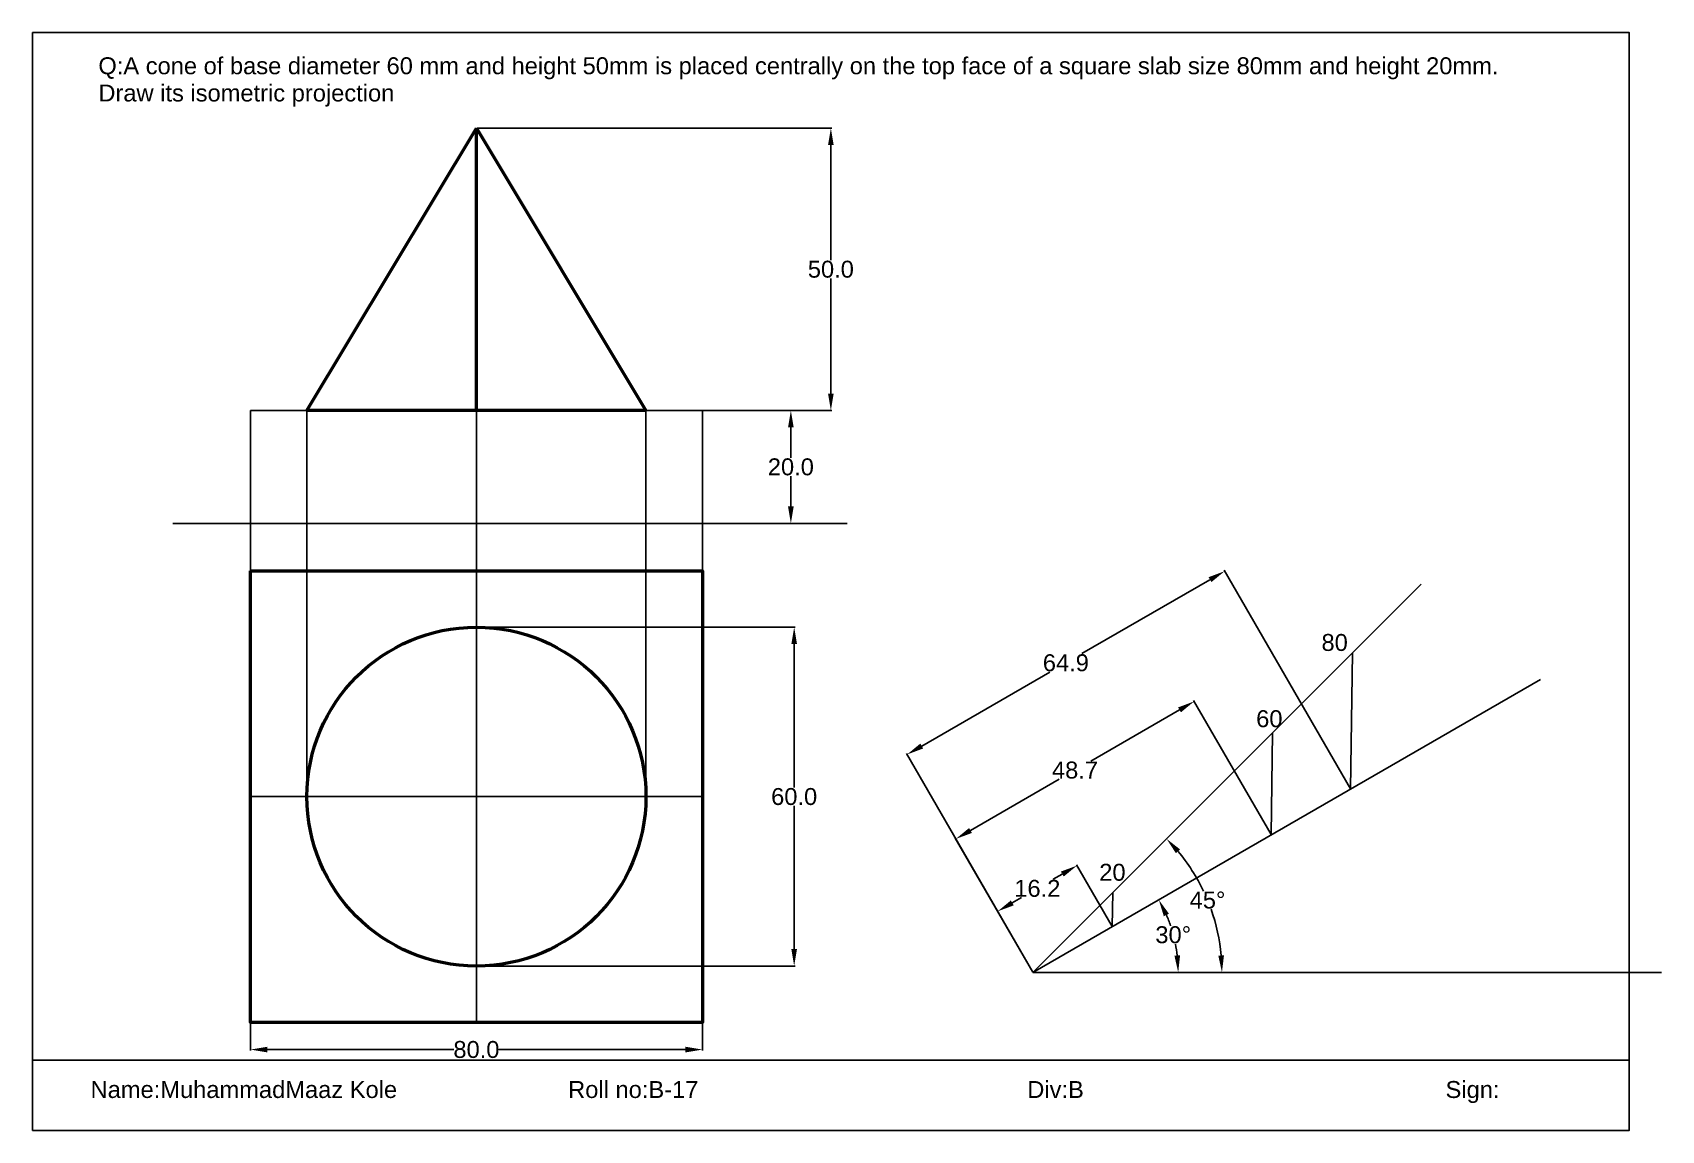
# Paper-space layout 'Layout2' of a CAD drawing. Header units: inches, sheet in millimetres. Extents: x 3 to 292, y 4 to 198.
import ezdxf

# ---------------------------------------------------------------- set-up
doc = ezdxf.new("R2010")
doc.units = ezdxf.units.IN
doc.header["$MEASUREMENT"] = 0
doc.styles.get("Standard").update_dxf_attribs({"font": 'arial.ttf'})
doc.dimstyles.get("Standard").update_dxf_attribs({"dimtxt": 3, "dimasz": 3, "dimexe": 0.18, "dimexo": 0.0625, "dimgap": 0.09, "dimtad": 0, "dimtih": 1, "dimtoh": 1, "dimdec": 1, "dimzin": 0, "dimdsep": 46, "dimtxsty": 'Standard', "dimcen": 0.09, "dimadec": 0, "dimazin": 0, "dimtfac": 1, "dimtdec": 1, "dimtofl": 0, "dimtmove": 0, "dimatfit": 3, "dimfxl": 1, "dimtolj": 1, "dimtzin": 0, "dimarcsym": 0})

# ---------------------------------------------------------------- blocks, each defined once
blk = doc.blocks.new('*D3')
at = {"color": 0, "lineweight": -2, "transparency": 16777216}
for p, q in [((121.87, 131.07), (137.65, 131.07)), ((137.47, 128.07), (137.47, 122.69)), ((137.47, 114.07), (137.47, 119.45)), ((121.87, 111.07), (137.65, 111.07))]:
    blk.add_line(p, q, dxfattribs=at)
at = {"color": 0, "transparency": 16777216}
for points in [[(136.97, 128.07), (137.97, 128.07), (137.47, 131.07)], [(136.97, 114.07), (137.97, 114.07), (137.47, 111.07)]]:
    blk.add_solid(points, dxfattribs=at)
at = {"layer": 'Defpoints', "color": 0, "transparency": 16777216}
for p in [(121.81, 131.07), (121.81, 111.07), (137.47, 111.07)]:
    blk.add_point(p, dxfattribs=at)
at = {"color": 0, "transparency": 16777216, "insert": (137.47, 121.07), "char_height": 3, "attachment_point": 5}
blk.add_mtext('\\A1;20.0', dxfattribs=at)
blk = doc.blocks.new('*D4')
at = {"color": 0, "lineweight": -2, "transparency": 16777216}
for p, q in [((81.87, 181.07), (144.73, 181.07)), ((144.55, 178.07), (144.55, 157.69)), ((144.55, 134.07), (144.55, 154.45)), ((81.87, 131.07), (144.73, 131.07))]:
    blk.add_line(p, q, dxfattribs=at)
at = {"color": 0, "transparency": 16777216}
for points in [[(144.05, 178.07), (145.05, 178.07), (144.55, 181.07)], [(144.05, 134.07), (145.05, 134.07), (144.55, 131.07)]]:
    blk.add_solid(points, dxfattribs=at)
at = {"layer": 'Defpoints', "color": 0, "transparency": 16777216}
for p in [(81.81, 181.07), (144.55, 181.07), (81.81, 131.07)]:
    blk.add_point(p, dxfattribs=at)
at = {"color": 0, "transparency": 16777216, "insert": (144.55, 156.07), "char_height": 3, "attachment_point": 5}
blk.add_mtext('\\A1;50.0', dxfattribs=at)
blk = doc.blocks.new('*D5')
at = {"color": 0, "lineweight": -2, "transparency": 16777216}
for p, q in [((41.81, 24.53), (41.81, 17.72)), ((121.81, 24.53), (121.81, 17.72)), ((44.81, 17.9), (77.83, 17.9)), ((118.81, 17.9), (85.8, 17.9))]:
    blk.add_line(p, q, dxfattribs=at)
at = {"color": 0, "transparency": 16777216}
for points in [[(44.81, 18.4), (44.81, 17.4), (41.81, 17.9)], [(118.81, 18.4), (118.81, 17.4), (121.81, 17.9)]]:
    blk.add_solid(points, dxfattribs=at)
at = {"layer": 'Defpoints', "color": 0, "transparency": 16777216}
for p in [(41.81, 24.59), (121.81, 24.59), (121.81, 17.9)]:
    blk.add_point(p, dxfattribs=at)
at = {"color": 0, "transparency": 16777216, "insert": (81.81, 17.9), "char_height": 3, "attachment_point": 5}
blk.add_mtext('\\A1;80.0', dxfattribs=at)
blk = doc.blocks.new('*D6')
at = {"color": 0, "lineweight": -2, "transparency": 16777216}
for p, q in [((81.87, 92.69), (138.24, 92.69)), ((138.06, 89.69), (138.06, 64.31)), ((138.06, 35.69), (138.06, 61.07)), ((81.87, 32.69), (138.24, 32.69))]:
    blk.add_line(p, q, dxfattribs=at)
at = {"color": 0, "transparency": 16777216}
for points in [[(137.56, 89.69), (138.56, 89.69), (138.06, 92.69)], [(137.56, 35.69), (138.56, 35.69), (138.06, 32.69)]]:
    blk.add_solid(points, dxfattribs=at)
at = {"layer": 'Defpoints', "color": 0, "transparency": 16777216}
for p in [(81.81, 92.69), (81.81, 32.69), (138.06, 32.69)]:
    blk.add_point(p, dxfattribs=at)
at = {"color": 0, "transparency": 16777216, "insert": (138.06, 62.69), "char_height": 3, "attachment_point": 5}
blk.add_mtext('\\A1;60.0', dxfattribs=at)
blk = doc.blocks.new('*D7')
at = {"color": 0, "lineweight": -2, "transparency": 16777216}
for p, q in [((194.33, 39.72), (188.03, 50.64)), ((185.52, 48.98), (183.91, 48.05)), ((176.67, 43.88), (178.29, 44.81)), ((180.29, 31.62), (173.99, 42.53))]:
    blk.add_line(p, q, dxfattribs=at)
at = {"color": 0, "transparency": 16777216}
for points in [[(185.27, 49.42), (185.77, 48.55), (188.12, 50.48)], [(176.42, 44.31), (176.92, 43.44), (174.08, 42.38)]]:
    blk.add_solid(points, dxfattribs=at)
at = {"layer": 'Defpoints', "color": 0, "transparency": 16777216}
for p in [(188.12, 50.48), (194.36, 39.67), (180.32, 31.56)]:
    blk.add_point(p, dxfattribs=at)
at = {"color": 0, "transparency": 16777216, "insert": (181.1, 46.43), "char_height": 3, "attachment_point": 5}
blk.add_mtext('\\A1;16.2', dxfattribs=at)
blk = doc.blocks.new('*D8')
at = {"color": 0, "lineweight": -2, "transparency": 16777216}
for p, q in [((206.27, 78.06), (190.58, 69)), ((222.48, 55.97), (208.77, 79.71)), ((169.27, 56.7), (184.96, 65.76)), ((180.29, 31.62), (166.58, 55.35))]:
    blk.add_line(p, q, dxfattribs=at)
at = {"color": 0, "transparency": 16777216}
for points in [[(206.02, 78.49), (206.52, 77.62), (208.86, 79.56)], [(169.02, 57.13), (169.52, 56.26), (166.67, 55.2)]]:
    blk.add_solid(points, dxfattribs=at)
at = {"layer": 'Defpoints', "color": 0, "transparency": 16777216}
for p in [(208.86, 79.56), (222.51, 55.92), (180.32, 31.56)]:
    blk.add_point(p, dxfattribs=at)
at = {"color": 0, "transparency": 16777216, "insert": (187.77, 67.38), "char_height": 3, "attachment_point": 5}
blk.add_mtext('\\A1;48.7', dxfattribs=at)
blk = doc.blocks.new('*D9')
at = {"color": 0, "lineweight": -2, "transparency": 16777216}
for p, q in [((211.66, 101.11), (188.96, 88.01)), ((236.51, 64.08), (214.17, 102.77)), ((160.64, 71.65), (183.34, 84.76)), ((180.29, 31.62), (157.95, 70.31))]:
    blk.add_line(p, q, dxfattribs=at)
at = {"color": 0, "transparency": 16777216}
for points in [[(211.41, 101.55), (211.91, 100.68), (214.26, 102.61)], [(160.39, 72.09), (160.89, 71.22), (158.04, 70.15)]]:
    blk.add_solid(points, dxfattribs=at)
at = {"layer": 'Defpoints', "color": 0, "transparency": 16777216}
for p in [(214.26, 102.61), (236.54, 64.02), (180.32, 31.56)]:
    blk.add_point(p, dxfattribs=at)
at = {"color": 0, "transparency": 16777216, "insert": (186.15, 86.38), "char_height": 3, "attachment_point": 5}
blk.add_mtext('\\A1;64.9', dxfattribs=at)
blk = doc.blocks.new('*D10')
at = {"color": 0, "lineweight": -2, "transparency": 16777216}
for start, end in [(18.7783, 23.3136), (6.6864, 11.2874)]:
    blk.add_arc((180.32, 31.56), 25.72, start, end, dxfattribs=at)
at = {"color": 0, "transparency": 16777216}
for points in [[(203.49, 41.52), (204.39, 41.97), (202.6, 44.42)], [(206.37, 34.59), (205.37, 34.53), (206.04, 31.56)]]:
    blk.add_solid(points, dxfattribs=at)
at = {"layer": 'Defpoints', "color": 0, "transparency": 16777216}
for p in [(270.16, 83.43), (205.65, 36.03), (180.32, 31.56), (180.32, 31.56), (291.57, 31.56)]:
    blk.add_point(p, dxfattribs=at)
at = {"color": 0, "transparency": 16777216, "insert": (205.16, 38.22), "char_height": 3, "attachment_point": 5}
blk.add_mtext('\\A1;30°', dxfattribs=at)
blk = doc.blocks.new('*D11')
at = {"color": 0, "lineweight": -2, "transparency": 16777216}
for start, end in [(25.5293, 39.8606), (5.1394, 19.5357)]:
    blk.add_arc((180.32, 31.56), 33.46, start, end, dxfattribs=at)
at = {"color": 0, "transparency": 16777216}
for points in [[(205.63, 52.67), (206.37, 53.34), (203.98, 55.22)], [(214.14, 34.58), (213.14, 34.54), (213.78, 31.56)]]:
    blk.add_solid(points, dxfattribs=at)
at = {"layer": 'Defpoints', "color": 0, "transparency": 16777216}
for p in [(236.89, 88.13), (212.64, 40.22), (180.32, 31.56), (180.32, 31.56), (291.57, 31.56)]:
    blk.add_point(p, dxfattribs=at)
at = {"color": 0, "transparency": 16777216, "insert": (211.23, 44.36), "char_height": 3, "attachment_point": 5}
blk.add_mtext('\\A1;45°', dxfattribs=at)

psp = doc.layouts.new('Layout2')

# ---------------------------------------------------------------- linework, layer by layer
at = {"lineweight": 50}
for p, q in [((51.81, 131.07), (81.81, 181.07)), ((81.81, 131.07), (81.81, 181.07)), ((81.81, 181.07), (111.81, 131.07)), ((111.81, 131.07), (51.81, 131.07))]:
    psp.add_line(p, q, dxfattribs=at)
for p, q in [((121.81, 131.07), (41.81, 131.07)), ((41.81, 131.07), (41.81, 111.07)), ((51.81, 111.07), (51.81, 131.07)), ((81.81, 111.07), (81.81, 131.07)), ((111.81, 111.07), (111.81, 131.07)), ((121.81, 111.07), (121.81, 131.07)), ((28.06, 111.07), (147.45, 111.07)), ((41.81, 102.69), (41.81, 111.07)), ((51.81, 62.69), (51.81, 111.07)), ((81.81, 102.69), (81.81, 111.07)), ((111.81, 62.69), (111.81, 111.07)), ((121.81, 102.69), (121.81, 111.07)), ((81.81, 102.69), (81.81, 22.69)), ((180.32, 31.56), (249.05, 100.29)), ((180.32, 31.56), (236.89, 88.13)), ((236.89, 88.13), (236.54, 64.02)), ((180.32, 31.56), (270.16, 83.43)), ((180.32, 31.56), (222.75, 73.99)), ((222.75, 73.99), (222.51, 55.92)), ((121.81, 62.69), (41.81, 62.69)), ((180.32, 31.56), (194.46, 45.7)), ((194.46, 45.7), (194.36, 39.67)), ((180.32, 31.56), (291.57, 31.56)), ((3.25, 16), (285.89, 16))]:
    psp.add_line(p, q)
psp.add_lwpolyline([(3.25, 197.99), (285.89, 197.99), (285.89, 3.58), (3.25, 3.58)], close=True)
psp.add_lwpolyline([(41.81, 102.69), (121.81, 102.69), (121.81, 22.69), (41.81, 22.69)], close=True, dxfattribs=at)
psp.add_circle((81.81, 62.69), 30, dxfattribs=at)

# ---------------------------------------------------------------- texts
for s, p in [('Q:A cone of base diameter 60 mm and height 50mm is placed centrally on the top face of a square slab size 80mm and height 20mm.', (14.89, 190.61)), ('Draw its isometric projection', (14.89, 185.79)), ('80', (231.4, 88.49)), ('60', (219.84, 74.99)), ('20', (192.06, 47.8))]:
    psp.add_text(s, height=3).set_placement(p)
at = {"lineweight": -3}
psp.add_text('Name:MuhammadMaaz Kole                          Roll no:B-17                                                  Div:B                                                       Sign:', height=3, dxfattribs=at).set_placement((13.51, 9.33))

# ---------------------------------------------------------------- dimensions: what is measured, and where the dimension line sits
for base, p1, p2, picture, middle in [((144.55, 181.07), (81.81, 131.07), (81.81, 181.07), '*D4', (144.55, 156.07)), ((137.47, 111.07), (121.81, 131.07), (121.81, 111.07), '*D3', (137.47, 121.07)), ((138.06, 32.69), (81.81, 92.69), (81.81, 32.69), '*D6', (138.06, 62.69))]:
    dim = psp.add_linear_dim(base=base, p1=p1, p2=p2, angle=90, dimstyle='Standard')
    dim.commit()
    dim.dimension.update_dxf_attribs({"geometry": picture, "text_midpoint": middle})
for p2, distance, picture, middle in [((236.54, 64.02), 44.56, '*D9', (186.15, 86.38)), ((222.51, 55.92), 27.29, '*D8', (187.77, 67.38)), ((194.36, 39.67), 12.49, '*D7', (181.1, 46.43))]:
    dim = psp.add_aligned_dim(p1=(180.32, 31.56), p2=p2, distance=distance, dimstyle='Standard')
    dim.commit()
    dim.dimension.update_dxf_attribs({"geometry": picture, "text_midpoint": middle})
for base, line2, picture, middle in [((212.64, 40.22), ((180.32, 31.56), (236.89, 88.13)), '*D11', (211.23, 44.36)), ((205.65, 36.03), ((180.32, 31.56), (270.16, 83.43)), '*D10', (205.16, 38.22))]:
    dim = psp.add_angular_dim_2l(base=base, line1=((180.32, 31.56), (291.57, 31.56)), line2=line2, dimstyle='Standard')
    dim.commit()
    dim.dimension.update_dxf_attribs({"geometry": picture, "text_midpoint": middle})
dim = psp.add_linear_dim(base=(121.81, 17.9), p1=(41.81, 24.59), p2=(121.81, 24.59), dimstyle='Standard')
dim.commit()
dim.dimension.update_dxf_attribs({"geometry": '*D5', "text_midpoint": (81.81, 17.9)})

doc.saveas('drawing.dxf')
